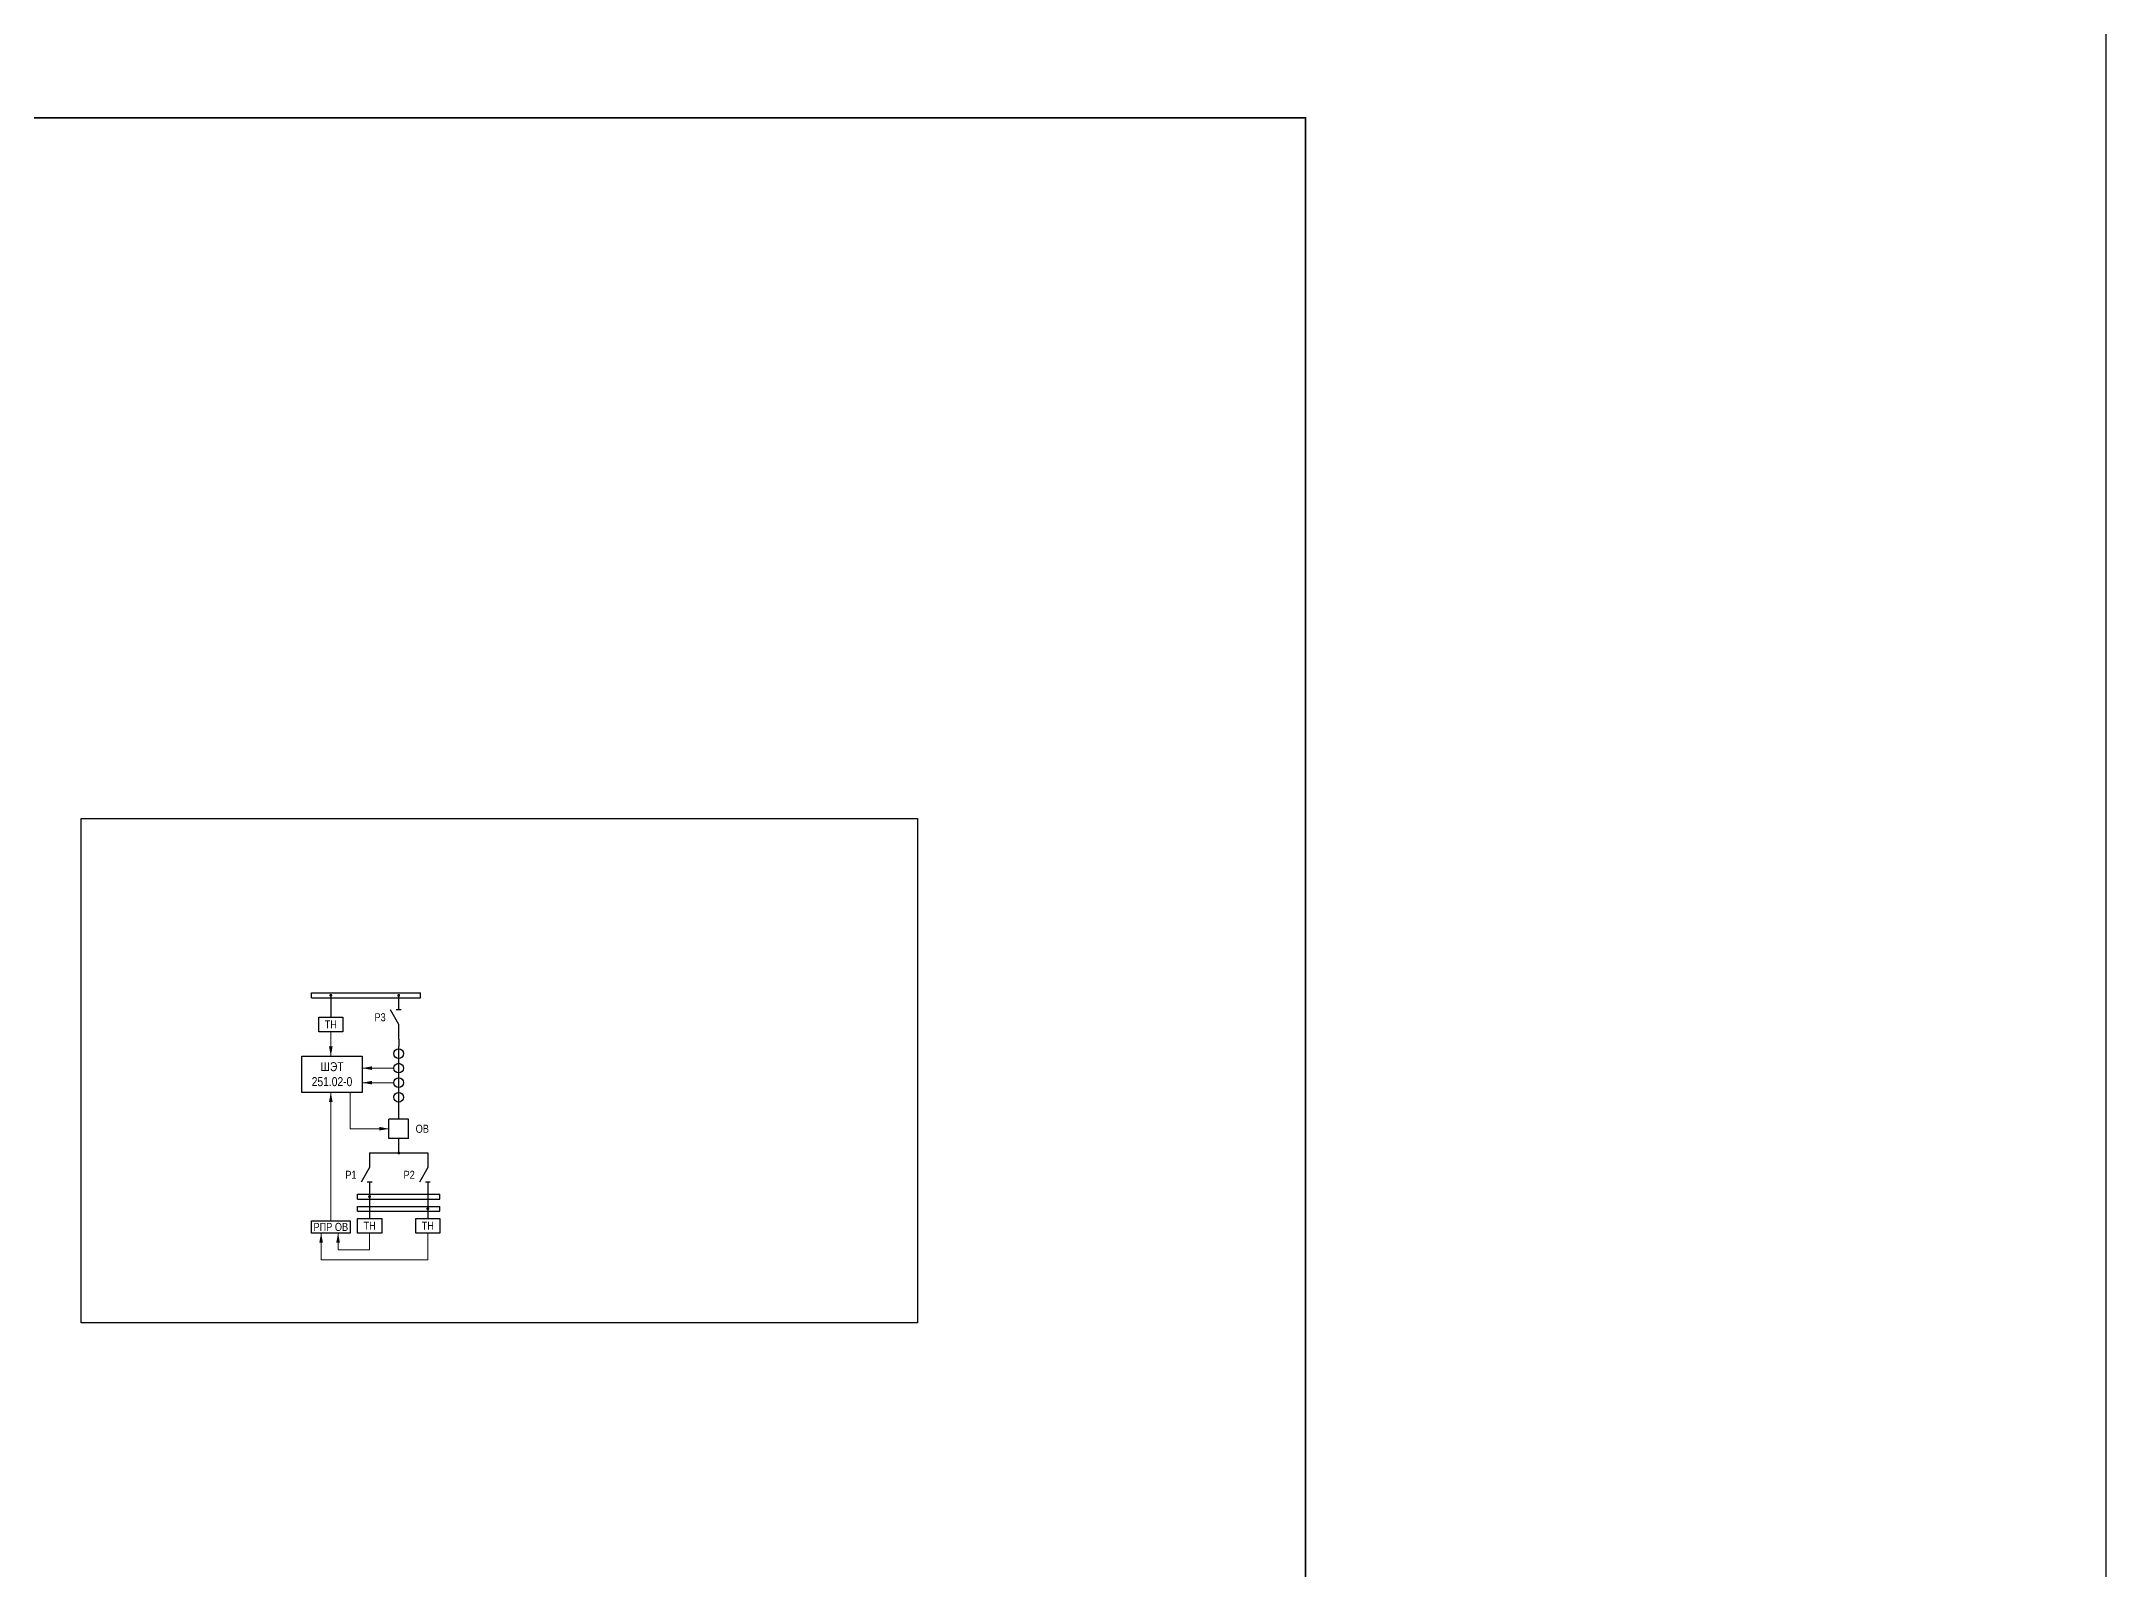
# Model space of a CAD drawing. Header units: millimetres. Extents: x 559 to 4268, y -3459 to 3336.
# Drawn here: x 1405 to 2256, y 1244 to 1875 of the extents above; entities that cross this region are included whole.
import ezdxf
from ezdxf.enums import TextEntityAlignment as Align

# ---------------------------------------------------------------- set-up
doc = ezdxf.new("R2010")
doc.units = ezdxf.units.MM
doc.layers.add('Основная', color=7, linetype='Continuous', lineweight=30)
doc.layers.add('Тонкая', color=7, linetype='Continuous', lineweight=18)
doc.layers.add('Рамка', color=8, linetype='Continuous', lineweight=35, plot=False)
doc.styles.add('Narrow', font='ARIALN.TTF')
doc.styles.add('Вывод', font='tahoma.ttf', dxfattribs={"height": 2.5})
doc.styles.add('Компонент', font='ARIALN.TTF', dxfattribs={"height": 3.5})

# ---------------------------------------------------------------- blocks, each defined once
blk = doc.blocks.new('*U72')
at = {"color": 0, "linetype": 'ByBlock'}
for p, q in [((0, 0), (45, 0)), ((0, -2), (0, 0)), ((45, -2), (45, 0)), ((0, -2), (45, -2))]:
    blk.add_line(p, q, dxfattribs=at)
at = {"layer": 'Основная', "style": 'Компонент'}
blk.add_attdef('ОШ', text='', height=3.5, dxfattribs=at).set_placement((6, 4), align=Align.MIDDLE_CENTER)
blk = doc.blocks.new('*U51')
at = {"color": 0, "linetype": 'ByBlock'}
for p, q in [((0, 0), (-8, 0)), ((-8, -8), (-8, 0)), ((0, -8), (0, 0)), ((0, -8), (-8, -8))]:
    blk.add_line(p, q, dxfattribs=at)
at = {"layer": 'Основная', "style": 'Компонент'}
blk.add_attdef('ОУ', text='', height=3.5, dxfattribs=at).set_placement((-15, -3), align=Align.MIDDLE_CENTER)
blk = doc.blocks.new('*U18')
at = {"color": 0, "linetype": 'ByBlock'}
blk.add_line((0, 0), (6, 3.43), dxfattribs=at)
blk = doc.blocks.new('*U10')
at = {"color": 0}
blk.add_line((0, -1), (0, 1), dxfattribs=at)
blk = doc.blocks.new('*U50')
at = {"color": 0, "linetype": 'ByBlock'}
for p, q in [((0, 9), (0, 3)), ((0, -3), (0, -9))]:
    blk.add_line(p, q, dxfattribs=at)
at = {"color": 0, "linetype": 'ByBlock', "ltscale": 0.25, "xscale": -1, "rotation": 90}
for name, p in [('*U18', (0, 3)), ('*U10', (0, -3))]:
    blk.add_blockref(name, p, dxfattribs=at)
at = {"layer": 'Основная'}
for tag, height, style, p in [('ОУ', 3.5, 'Компонент', (-12, 0)), ('В2', 2.5, 'Вывод', (2, 7)), ('В1', 2.5, 'Вывод', (2, -7))]:
    blk.add_attdef(tag, text='', height=height, dxfattribs=dict(at, style=style)).set_placement(p, align=Align.MIDDLE_CENTER)
blk = doc.blocks.new('*U95')
at = {"linetype": 'ByBlock'}
blk.add_circle((0, 0), 2, dxfattribs=at)
at = {"layer": 'Основная', "color": 0, "linetype": 'ByBlock'}
blk.add_line((0, -3), (0, 3), dxfattribs=at)
at = {"layer": 'Основная', "linetype": 'ByBlock', "style": 'Компонент'}
blk.add_attdef('ОУ', text='', height=3.5, dxfattribs=at).set_placement((-6, 0), align=Align.MIDDLE_CENTER)
blk = doc.blocks.new('*U53')
at = {"color": 0, "linetype": 'ByBlock'}
for p, q in [((0, 3), (0, 9)), ((0, -9), (0, -3))]:
    blk.add_line(p, q, dxfattribs=at)
at = {"color": 0, "linetype": 'ByBlock', "ltscale": 0.25, "rotation": 89.99999999999999}
for name, p in [('*U18', (0, -3)), ('*U10', (0, 3))]:
    blk.add_blockref(name, p, dxfattribs=at)
at = {"layer": 'Основная'}
for tag, height, style, p in [('ОУ', 3.5, 'Компонент', (-12, 0)), ('В1', 2.5, 'Вывод', (2, 7)), ('В2', 2.5, 'Вывод', (2, -7))]:
    blk.add_attdef(tag, text='', height=height, dxfattribs=dict(at, style=style)).set_placement(p, align=Align.MIDDLE_CENTER)
blk = doc.blocks.new('*U74')
at = {"color": 0, "linetype": 'ByBlock'}
for p, q in [((0, 0), (34, 0)), ((0, -2), (0, 0)), ((34, -2), (34, 0)), ((0, -2), (34, -2))]:
    blk.add_line(p, q, dxfattribs=at)
at = {"layer": 'Основная', "style": 'Компонент'}
blk.add_attdef('ОШ', text='', height=3.5, dxfattribs=at).set_placement((6, 4), align=Align.MIDDLE_CENTER)
blk = doc.blocks.new('*U73')
at = {"color": 0, "linetype": 'ByBlock'}
for p, q in [((0, 0), (34, 0)), ((0, -2), (0, 0)), ((34, -2), (34, 0)), ((0, -2), (34, -2))]:
    blk.add_line(p, q, dxfattribs=at)
at = {"layer": 'Основная', "style": 'Компонент'}
blk.add_attdef('ОШ', text='', height=3.5, dxfattribs=at).set_placement((6, 4), align=Align.MIDDLE_CENTER)

msp = doc.modelspace()

# ---------------------------------------------------------------- linework, layer by layer
at = {"layer": 'Основная'}
for points in [[(2256, 2424), (2256, -3459)], [(1524, 1481), (1524, 1472)], [(1552, 1463), (1552, 1460)], [(1552, 1430), (1552, 1436)], [(1552, 1416), (1552, 1422)], [(1540, 1416), (1564, 1416)], [(1540, 1398), (1540, 1389)], [(1564, 1398), (1564, 1389)]]:
    msp.add_lwpolyline(points, dxfattribs=at)
for points in [[(1421, 1554), (1766, 1554), (1766, 1346), (1421, 1346)], [(1519, 1472), (1529, 1472), (1529, 1466), (1519, 1466)], [(1512, 1456), (1537, 1456), (1537, 1441), (1512, 1441)], [(1516, 1388), (1532, 1388), (1532, 1383), (1516, 1383)], [(1535, 1389), (1545, 1389), (1545, 1383), (1535, 1383)], [(1559, 1389), (1569, 1389), (1569, 1383), (1559, 1383)]]:
    msp.add_lwpolyline(points, close=True, dxfattribs=at)
at = {"layer": 'Основная', "ltscale": 0.25, "const_width": 0.6}
for points in [[(1523.7, 1481, 1), (1524.3, 1481, 1)], [(1523.7, 1481, 1), (1524.3, 1481, 1)], [(1551.7, 1481, 1), (1552.3, 1481, 1)], [(1551.7, 1416, 1), (1552.3, 1416, 1)], [(1539.7, 1398, 1), (1540.3, 1398, 1)], [(1539.7, 1398, 1), (1540.3, 1398, 1)], [(1563.7, 1393, 1), (1564.3, 1393, 1)]]:
    msp.add_lwpolyline(points, format="xyb", close=True, dxfattribs=at)
at = {"layer": 'Рамка', "color": 1}
msp.add_lwpolyline([(616, 1843), (1926, 1843), (1926, 244), (616, 244)], close=True, dxfattribs=at)
at = {"layer": 'Тонкая'}
for points in [[(1524, 1466), (1524, 1456)], [(1550, 1451), (1537, 1451)], [(1524, 1441), (1524, 1388)], [(1532, 1441), (1532, 1426), (1548, 1426)], [(1550, 1445), (1537, 1445)], [(1520, 1372), (1520, 1383)], [(1527, 1376), (1527, 1383)], [(1540, 1383), (1540, 1376)], [(1564, 1383), (1564, 1372)], [(1520, 1372), (1564, 1372)], [(1540, 1376), (1527, 1376)]]:
    msp.add_lwpolyline(points, dxfattribs=at)
at = {"layer": 'Тонкая', "ltscale": 0.3}
for points in [[(1524, 1456, 0, 1.5, 0), (1524, 1460, 0, 0, 0)], [(1537, 1451, 0, 1.5, 0), (1541, 1451, 0, 0, 0)], [(1524, 1441, 0, 1.5, 0), (1524, 1437, 0, 0, 0)], [(1537, 1445, 0, 1.5, 0), (1541, 1445, 0, 0, 0)], [(1548, 1426, 0, 1.5, 0), (1544, 1426, 0, 0, 0)], [(1520, 1383, 0, 1.5, 0), (1520, 1379, 0, 0, 0)], [(1527, 1383, 0, 1.5, 0), (1527, 1379, 0, 0, 0)]]:
    msp.add_lwpolyline(points, format="xyseb", dxfattribs=at)

# ---------------------------------------------------------------- block references
at = {"layer": 'Основная', "ltscale": 0.25}
for name, p in [('*U72', (1516, 1482)), ('*U53', (1552, 1472)), ('*U95', (1552, 1457)), ('*U95', (1552, 1451)), ('*U95', (1552, 1445)), ('*U95', (1552, 1439)), ('*U51', (1556, 1430)), ('*U50', (1540, 1407)), ('*U50', (1564, 1407)), ('*U74', (1535, 1399)), ('*U73', (1535, 1394))]:
    msp.add_blockref(name, p, dxfattribs=at)

# ---------------------------------------------------------------- texts
at = {"layer": 'Основная', "style": 'Narrow'}
for s, p in [('Р3', (1542, 1472)), ('Р1', (1530, 1407)), ('Р2', (1554, 1407))]:
    msp.add_text(s, height=3.3, dxfattribs=at).set_placement(p, align=Align.MIDDLE_LEFT)
msp.add_text('ОВ', height=3.3, dxfattribs=at).set_placement((1564.46, 1426), align=Align.MIDDLE_RIGHT)
at = {"layer": 'Основная', "attachment_point": 5, "style": 'Narrow'}
for s, insert, char_height, width in [('ТН', (1524, 1469), 3.3, 10), ('ШЭТ 251.02-0', (1524.5, 1448.5), 3.7, 25), ('РПР ОВ', (1524, 1385.5), 3.3, 16), ('ТН', (1540, 1386), 3.3, 10), ('ТН', (1564, 1386), 3.3, 10)]:
    msp.add_mtext(s, dxfattribs=dict(at, insert=insert, char_height=char_height, width=width))

doc.saveas('drawing.dxf')
